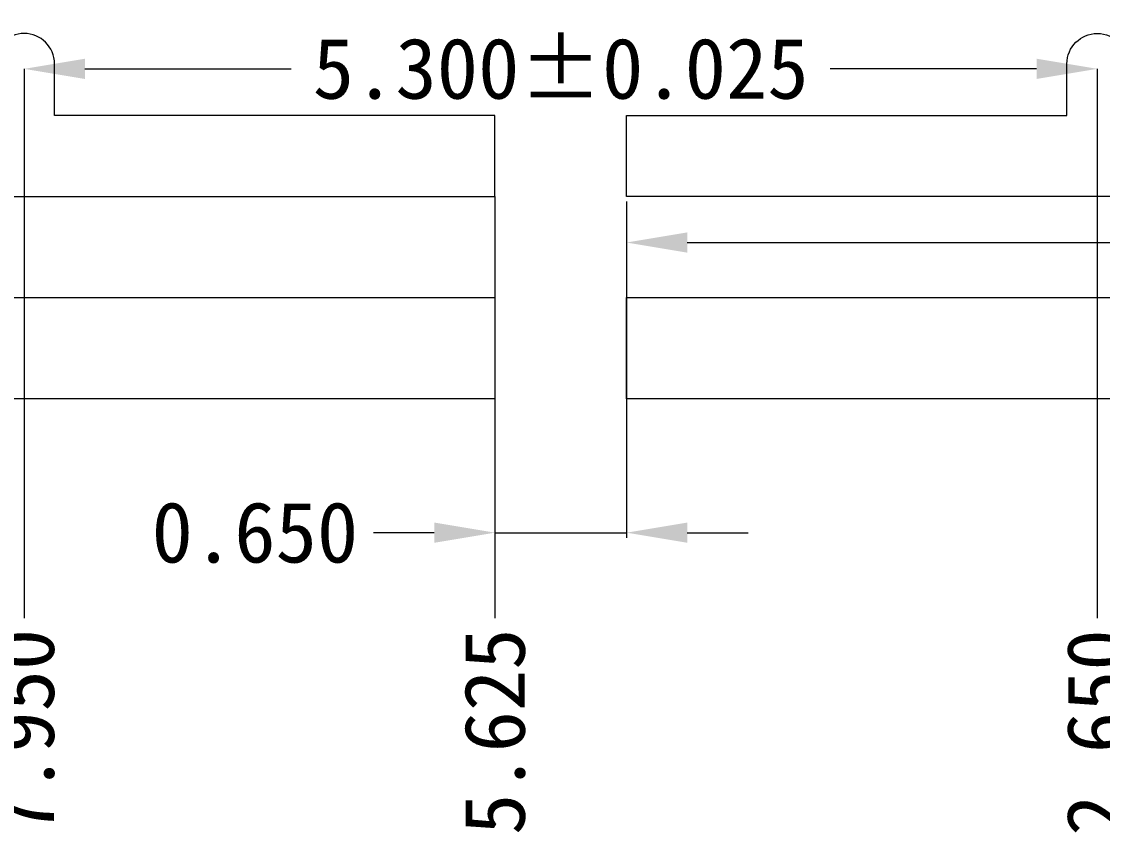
# Model space of a CAD drawing. Extents: x -140 to 3541, y -503 to -95.
# Drawn here: x 3339.27 to 3344.61, y -273.53 to -269.5 of the extents above; entities that cross this region are included whole.
import ezdxf

# ---------------------------------------------------------------- set-up
doc = ezdxf.new("R2010")
doc.units = 0
doc.header["$LTSCALE"] = 5
doc.header["$MEASUREMENT"] = 0
doc.header["$PDMODE"] = 3
doc.layers.get('0').update_dxf_attribs({"linetype": 'CONTINUOUS'})
doc.layers.get('Defpoints').update_dxf_attribs({"linetype": 'CONTINUOUS'})
doc.layers.add('标注', color=4, linetype='CONTINUOUS')
doc.styles.add('SIMPLEX', font='SIMPLEX')
doc.styles.add('宋体', font='')
doc.styles.get('宋体').set_extended_font_data('SimSun')
doc.dimstyles.new('副本Standard', dxfattribs={"dimtxt": 0.05, "dimasz": 0.05, "dimexe": 0.07, "dimexo": 0.07, "dimgap": 0.07, "dimtad": 1, "dimzin": 1, "dimdsep": 46, "dimtxsty": 'SIMPLEX', "dimcen": 0.1, "dimclrd": 256, "dimclre": 256, "dimclrt": 256, "dimadec": 0, "dimazin": 0, "dimtfac": 1, "dimtofl": 0, "dimtmove": 0, "dimatfit": 0, "dimfxl": 1, "dimlwd": -1, "dimlwe": -1, "dimarcsym": 0})

# ---------------------------------------------------------------- blocks, each defined once
blk = doc.blocks.new('*D60')
at = {"layer": 'Defpoints', "color": 0}
for p in [(3347.2318, -260.7164), (3339.2818, -269.7114), (3339.2818, -272.4507)]:
    blk.add_point(p, dxfattribs=at)
at = {"layer": '标注', "lineweight": 0}
blk.add_line((3339.2818, -269.7364), (3339.2818, -272.4507), dxfattribs=at)
at = {"layer": '标注', "lineweight": 0, "insert": (3339.2818, -273.0127), "char_height": 0.3, "attachment_point": 5, "rotation": 90, "style": '宋体'}
blk.add_mtext('7.950', dxfattribs=at)
blk = doc.blocks.new('*D61')
at = {"layer": 'Defpoints', "color": 0}
for p in [(3347.2318, -260.7164), (3344.5818, -269.7114), (3344.5818, -272.4507)]:
    blk.add_point(p, dxfattribs=at)
at = {"layer": '标注', "lineweight": 0}
blk.add_line((3344.5818, -269.7364), (3344.5818, -272.4507), dxfattribs=at)
at = {"layer": '标注', "lineweight": 0, "insert": (3344.5818, -273.0152), "char_height": 0.3, "attachment_point": 5, "rotation": 90, "style": '宋体'}
blk.add_mtext('2.650', dxfattribs=at)
blk = doc.blocks.new('*D63')
at = {"layer": 'Defpoints', "color": 0}
for p in [(3347.2318, -260.7164), (3338.5318, -270.3664), (3338.5318, -272.4507)]:
    blk.add_point(p, dxfattribs=at)
at = {"layer": '标注', "lineweight": 0}
blk.add_line((3338.5318, -270.3914), (3338.5318, -272.4507), dxfattribs=at)
at = {"layer": '标注', "lineweight": 0, "insert": (3338.5318, -273.0169), "char_height": 0.3, "attachment_point": 5, "rotation": 90, "style": '宋体'}
blk.add_mtext('8.700', dxfattribs=at)
blk = doc.blocks.new('*D65')
at = {"layer": 'Defpoints', "color": 0}
for p in [(3342.2568, -270.3664), (3346.9068, -270.3664), (3346.9068, -270.5943)]:
    blk.add_point(p, dxfattribs=at)
at = {"layer": '标注', "linetype": 'Continuous', "lineweight": 0}
for p, q in [((3342.2568, -270.3914), (3342.2568, -270.6193)), ((3346.9068, -270.3914), (3346.9068, -270.6193))]:
    blk.add_line(p, q, dxfattribs=at)
at = {"layer": '标注', "color": 4, "linetype": 'Continuous', "lineweight": 0}
for p, q in [((3342.5568, -270.5943), (3345.0958, -270.5943)), ((3346.6068, -270.5943), (3346.2715, -270.5943))]:
    blk.add_line(p, q, dxfattribs=at)
at = {"layer": '标注', "color": 4}
for points in [[(3342.5568, -270.5443), (3342.5568, -270.6443), (3342.2568, -270.5943)], [(3346.6068, -270.6443), (3346.6068, -270.5443), (3346.9068, -270.5943)]]:
    blk.add_solid(points, dxfattribs=at)
at = {"layer": '标注', "lineweight": 0, "insert": (3345.6837, -270.5943), "char_height": 0.3, "attachment_point": 5, "style": '宋体'}
blk.add_mtext('4.650', dxfattribs=at)
blk = doc.blocks.new('*D66')
at = {"layer": 'Defpoints', "color": 0}
for p in [(3341.6068, -270.3664), (3342.2568, -270.3664), (3342.2568, -272.0277)]:
    blk.add_point(p, dxfattribs=at)
at = {"layer": '标注', "linetype": 'Continuous', "lineweight": 0}
for p, q in [((3341.6068, -270.3914), (3341.6068, -272.0527)), ((3342.2568, -270.3914), (3342.2568, -272.0527))]:
    blk.add_line(p, q, dxfattribs=at)
at = {"layer": '标注', "color": 4, "linetype": 'Continuous', "lineweight": 0}
for p, q in [((3341.3068, -272.0277), (3341.0068, -272.0277)), ((3341.6068, -272.0277), (3342.2568, -272.0277)), ((3342.5568, -272.0277), (3342.8568, -272.0277))]:
    blk.add_line(p, q, dxfattribs=at)
at = {"layer": '标注', "color": 4}
for points in [[(3341.3068, -272.0777), (3341.3068, -271.9777), (3341.6068, -272.0277)], [(3342.5568, -271.9777), (3342.5568, -272.0777), (3342.2568, -272.0277)]]:
    blk.add_solid(points, dxfattribs=at)
at = {"layer": '标注', "lineweight": 0, "insert": (3340.4215, -272.0277), "char_height": 0.3, "attachment_point": 5, "style": '宋体'}
blk.add_mtext('0.650', dxfattribs=at)
blk = doc.blocks.new('*D67')
at = {"layer": 'Defpoints', "color": 0}
for p in [(3339.2818, -269.7114), (3344.5818, -269.7364), (3344.5818, -269.7364)]:
    blk.add_point(p, dxfattribs=at)
at = {"layer": '标注', "linetype": 'Continuous', "lineweight": 0}
for p, q in [((3339.2818, -269.7364), (3339.2818, -269.7614)), ((3344.5818, -269.7614), (3344.5818, -269.7614))]:
    blk.add_line(p, q, dxfattribs=at)
at = {"layer": '标注', "color": 4, "linetype": 'Continuous', "lineweight": 0}
for p, q in [((3339.5818, -269.7364), (3340.6007, -269.7364)), ((3344.2818, -269.7364), (3343.263, -269.7364))]:
    blk.add_line(p, q, dxfattribs=at)
at = {"layer": '标注', "color": 4}
for points in [[(3339.5818, -269.6864), (3339.5818, -269.7864), (3339.2818, -269.7364)], [(3344.2818, -269.7864), (3344.2818, -269.6864), (3344.5818, -269.7364)]]:
    blk.add_solid(points, dxfattribs=at)
at = {"layer": '标注', "lineweight": 0, "insert": (3341.9318, -269.7364), "char_height": 0.3, "attachment_point": 5, "style": '宋体'}
blk.add_mtext('5.300%%P0.025', dxfattribs=at)
blk = doc.blocks.new('*D119')
at = {"layer": 'Defpoints', "color": 0}
for p in [(3347.2318, -260.7164), (3341.6068, -271.3664), (3341.6068, -272.4507)]:
    blk.add_point(p, dxfattribs=at)
at = {"layer": '标注', "lineweight": 0}
blk.add_line((3341.6068, -271.3914), (3341.6068, -272.4507), dxfattribs=at)
at = {"layer": '标注', "lineweight": 0, "insert": (3341.6068, -273.0111), "char_height": 0.3, "attachment_point": 5, "rotation": 90, "style": '宋体'}
blk.add_mtext('5.625', dxfattribs=at)

msp = doc.modelspace()

# ---------------------------------------------------------------- linework, layer by layer
at = {"lineweight": 0}
for points in [[(3338.53184, -270.36637), (3341.60684, -270.36637), (3341.60684, -269.96637), (3339.43184, -269.96637), (3339.43184, -269.71137, 1), (3339.13184, -269.71137), (3339.13184, -269.96637), (3338.53184, -269.96637)], [(3344.43184, -269.71137, -1), (3344.73184, -269.71137), (3344.73184, -269.96637), (3346.90684, -269.96637), (3346.90684, -270.36637), (3342.25684, -270.36637), (3342.25684, -269.96637), (3344.43184, -269.96637)]]:
    msp.add_lwpolyline(points, format="xyb", close=True, dxfattribs=at)
for points in [[(3336.68184, -270.86637), (3341.60684, -270.86637), (3341.60684, -271.36637), (3336.68223, -271.36637)], [(3342.25684, -270.86637), (3346.90684, -270.86637), (3346.90684, -271.36637), (3342.25684, -271.36644)]]:
    msp.add_lwpolyline(points, close=True, dxfattribs=at)
at = {"layer": '标注', "lineweight": 0}
msp.add_line((3341.60684, -270.36637), (3341.60684, -272.01934), dxfattribs=at)

# ---------------------------------------------------------------- dimensions: what is measured, and where the dimension line sits
for feature_location, offset, picture, middle in [((3338.53184, -270.36637), (0, -2.08435), '*D63', (3338.53184, -273.01692)), ((3339.28184, -269.71137), (0, -2.73935), '*D60', (3339.28184, -273.01273)), ((3341.60684, -271.36637), (0, -1.08435), '*D119', (3341.60684, -273.01105)), ((3344.58184, -269.71137), (0, -2.73935), '*D61', (3344.58184, -273.01524))]:
    dim = msp.add_ordinate_dim(feature_location=feature_location, offset=offset, dtype=1, origin=(3347.23184, -260.71637), dimstyle='副本Standard', override={"dimtxt": 0.3, "dimasz": 0.3, "dimexo": 0.025, "dimgap": 0.05, "dimtad": 0, "dimdec": 3, "dimtxsty": '宋体', "dimlwe": 0}, dxfattribs=at)
    dim.commit()
    dim.dimension.update_dxf_attribs({"geometry": picture, "text_midpoint": middle})
dim = msp.add_linear_dim(base=(3344.58184, -269.73637), p1=(3339.28184, -269.71137), p2=(3344.58184, -269.73637), text='<>%%P0.025', dimstyle='副本Standard', override={"dimtxt": 0.3, "dimasz": 0.3, "dimexe": 0.025, "dimexo": 0.025, "dimtad": 0, "dimdec": 3, "dimtxsty": '宋体', "dimclrd": 4, "dimtofl": 1, "dimfxl": 0.0072, "dimlwd": 0, "dimlwe": 0, "dimarcsym": 1}, dxfattribs=at)
dim.commit()
dim.dimension.update_dxf_attribs({"geometry": '*D67', "text_midpoint": (3341.93184, -269.73637)})
for base, p1, p2, picture, middle in [((3342.25684, -272.02767), (3341.60684, -270.36637), (3342.25684, -270.36637), '*D66', (3340.42148, -272.02767)), ((3346.90684, -270.59428), (3342.25684, -270.36637), (3346.90684, -270.36637), '*D65', (3345.68365, -270.59428))]:
    dim = msp.add_linear_dim(base=base, p1=p1, p2=p2, dimstyle='副本Standard', override={"dimtxt": 0.3, "dimasz": 0.3, "dimexe": 0.025, "dimexo": 0.025, "dimtad": 0, "dimdec": 3, "dimtxsty": '宋体', "dimclrd": 4, "dimtofl": 1, "dimfxl": 0.0072, "dimlwd": 0, "dimlwe": 0, "dimarcsym": 1}, dxfattribs=at)
    dim.commit()
    dim.dimension.update_dxf_attribs({"geometry": picture, "text_midpoint": middle, "dimtype": 160})

doc.saveas('drawing.dxf')
